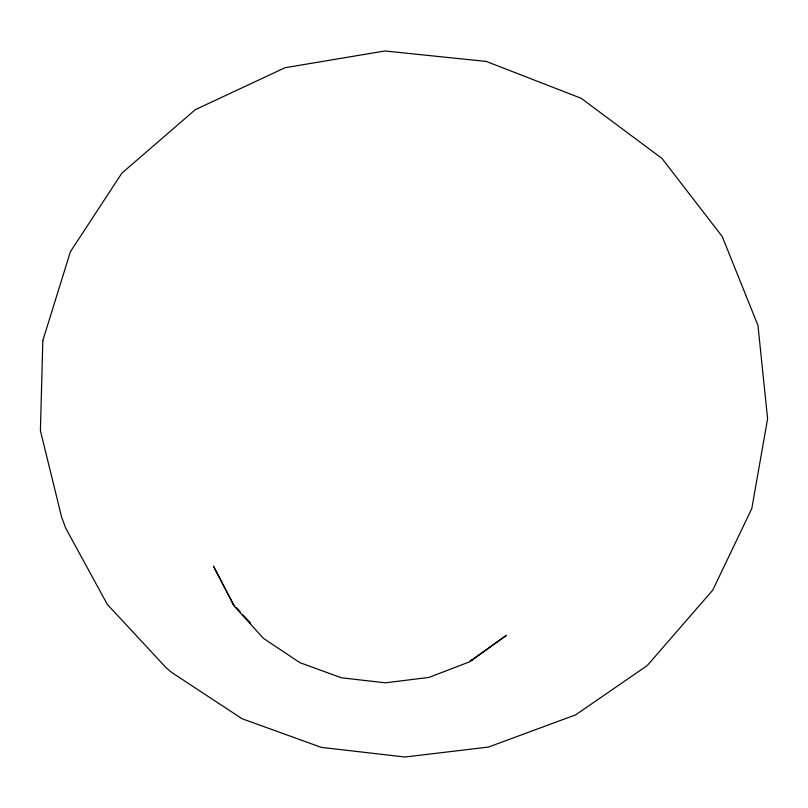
<?xml version="1.0" encoding="UTF-8"?>
<svg xmlns="http://www.w3.org/2000/svg" width="808" height="808" viewBox="0 0 808 808"><rect width="100%" height="100%" fill="white"/><g stroke="black" fill="none" stroke-linecap="round" stroke-linejoin="round"><path stroke-width="1.21" d="M470.185 660.661L472.488 659.772L471.024 660.57L506.394 635.351L469.751 661.762L429.078 677.387L385.406 682.821L341.451 677.801L299.93 662.681L263.418 638.33L234.249 606.182L213.423 566.115L232.876 603.404M234.774 605.818L232.3 603.081L233.451 604.495M236.431 607.636L240.562 612.191M243.046 614.928L250.48 623.13M42.834 340.562L40.4 430.654L61.66 517.251L65.7 528.139L107.323 604.414L166.458 668.085L171.872 672.559L242.087 718.736L321.271 747.37L404.949 757.015L488.456 747.067L575.68 714.848L647.228 665.58L712.787 590.082L751.804 508.535L767.6 418.736L757.965 325.422L722.271 236.603L661.944 158.398L581.124 98.263L486.295 61.438L384.901 50.985L285.062 67.71L195.324 109.656L121.897 173.134L70.387 251.722L42.834 340.562"/></g></svg>
